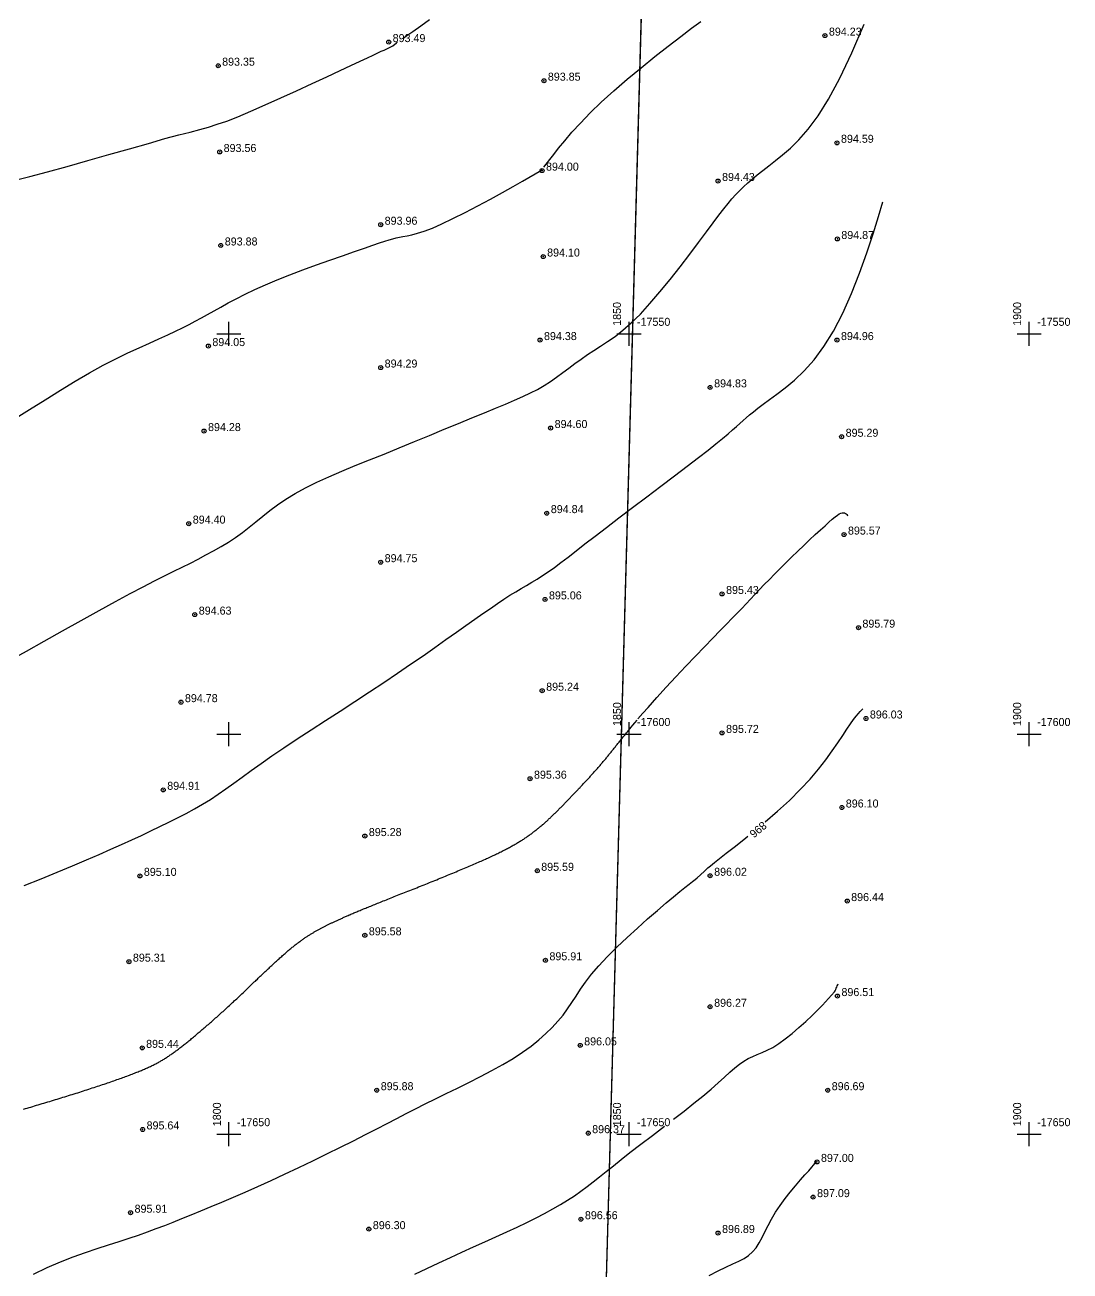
# Model space of a CAD drawing. Header units: millimetres. Extents: x -1114 to 5336, y -18321 to -16715.
# Drawn here: x 5200.7 to 5331.3, y -17236.3 to -17080.6 of the extents above; entities that cross this region are included whole.
import ezdxf

# ---------------------------------------------------------------- set-up
doc = ezdxf.new("R2010")
doc.units = ezdxf.units.MM
doc.header["$PDMODE"] = 32
doc.header["$PDSIZE"] = 0.5
doc.linetypes.add('CONTI', pattern=[0])
for name, color, linetype in [('12000000', 7, 'Continuous'), ('GOR_BDEFAULT', 212, 'CONTI'), ('GORIZDEFAULT', 32, 'CONTI'), ('NAD_MDEFAULT', 7, 'CONTI'), ('PI_DTDEFAULT', 3, 'CONTI'), ('PI_OTDEFAULT', 172, 'CONTI'), ('PI_TTDEFAULT', 5, 'CONTI'), ('SETKR', 7, 'CONTI')]:
    doc.layers.add(name, color=color, linetype=linetype)
doc.styles.add('1 Цифры отметки', font='', dxfattribs={"height": 1})
doc.styles.get('1 Цифры отметки').set_extended_font_data('Kyrghyz Letterica')

# ---------------------------------------------------------------- blocks, each defined once
blk = doc.blocks.new('BL_333')
at = {"color": 0}
for p, q in [((-1.5, 0), (1.5, 0)), ((0, -1.5), (0, 1.5))]:
    blk.add_line(p, q, dxfattribs=at)

msp = doc.modelspace()

# ---------------------------------------------------------------- linework, layer by layer
at = {"color": 2, "elevation": 899.01}
msp.add_lwpolyline([(5170.51, -17343.13), (5271.71, -17298.92), (5286.23, -16774.67)], dxfattribs=at)
at = {"layer": '12000000', "color": 1, "extrusion": (0.000488095, 0.016236, 0.999868), "elevation": 620.6}
msp.add_lwpolyline([(-5688.23, 17191.78), (-5710.98, 17182.73), (-5723.76, 17177.64), (-5756.45, 17161.34), (-5789.14, 17145.04), (-5787.9, 16620.53), (-5686.9, 16627.33), (-5687.49, 16877.15), (-5688.23, 17191.78)], dxfattribs=at)
at = {"layer": 'GOR_BDEFAULT', "color": 32, "lineweight": 30}
for points in [[(5265.58, -17098.4, 894), (5266.33, -17097.46, 894), (5266.82, -17096.82, 894), (5267.44, -17096.03, 894), (5268.2, -17095.1, 894), (5269.1, -17094.05, 894), (5270.15, -17092.89, 894), (5271.37, -17091.63, 894), (5272.76, -17090.29, 894), (5274.32, -17088.88, 894), (5275.99, -17087.43, 894), (5277.73, -17085.99, 894), (5279.47, -17084.59, 894), (5281.14, -17083.27, 894), (5282.7, -17082.08, 894), (5284.06, -17081.04, 894), (5285.2, -17080.19, 894)], [(5225.23, -17115.88, 894), (5226.16, -17115.37, 894), (5227.16, -17114.84, 894), (5228.26, -17114.29, 894), (5229.47, -17113.71, 894), (5230.8, -17113.11, 894), (5232.26, -17112.49, 894), (5233.83, -17111.87, 894), (5235.49, -17111.24, 894), (5237.19, -17110.62, 894), (5238.86, -17110.03, 894), (5240.45, -17109.47, 894), (5241.91, -17108.96, 894), (5243.18, -17108.53, 894), (5244.22, -17108.16, 894), (5245.05, -17107.88, 894), (5245.71, -17107.65, 894), (5246.25, -17107.47, 894), (5246.71, -17107.34, 894), (5247.13, -17107.23, 894), (5247.54, -17107.14, 894), (5247.99, -17107.07, 894), (5248.5, -17106.98, 894), (5249.1, -17106.85, 894), (5249.81, -17106.66, 894), (5250.65, -17106.39, 894), (5251.66, -17106.01, 894), (5252.85, -17105.5, 894), (5254.23, -17104.84, 894), (5255.74, -17104.08, 894), (5257.33, -17103.25, 894), (5258.91, -17102.4, 894), (5260.41, -17101.57, 894), (5261.77, -17100.81, 894), (5262.91, -17100.17, 894), (5265.28, -17098.78, 894), (5265.36, -17098.68, 894)], [(5199.33, -17129.93, 894), (5201.31, -17128.69, 894), (5203.27, -17127.46, 894), (5205.18, -17126.26, 894), (5207.04, -17125.13, 894), (5208.83, -17124.09, 894), (5210.52, -17123.16, 894), (5212.12, -17122.34, 894), (5213.61, -17121.61, 894), (5215.01, -17120.96, 894), (5216.31, -17120.38, 894), (5217.5, -17119.85, 894), (5218.59, -17119.36, 894), (5219.56, -17118.91, 894), (5220.44, -17118.48, 894), (5221.26, -17118.06, 894), (5222.04, -17117.64, 894), (5222.8, -17117.23, 894), (5223.57, -17116.8, 894), (5225.23, -17115.88, 894)], [(5297.68, -17176.14, 896), (5298.86, -17174.86, 896), (5299.91, -17173.63, 896), (5300.83, -17172.44, 896), (5301.63, -17171.33, 896), (5302.33, -17170.31, 896), (5302.94, -17169.4, 896), (5303.46, -17168.61, 896), (5303.92, -17167.95, 896), (5304.3, -17167.42, 896), (5304.63, -17167, 896), (5304.9, -17166.67, 896), (5305.13, -17166.42, 896), (5305.3, -17166.24, 896), (5305.44, -17166.1, 896)], [(5293.25, -17180.21, 896), (5294.78, -17178.88, 896), (5296.28, -17177.52, 896), (5297.68, -17176.14, 896)], [(5288.39, -17184.12, 896), (5289.52, -17183.24, 896), (5290.84, -17182.18, 896), (5291.06, -17182.01, 896)], [(5201.84, -17236.7, 896), (5203.54, -17235.9, 896), (5205.19, -17235.18, 896), (5206.79, -17234.56, 896), (5208.32, -17234, 896), (5209.79, -17233.5, 896), (5211.2, -17233.05, 896), (5212.52, -17232.63, 896), (5213.78, -17232.22, 896), (5214.95, -17231.83, 896), (5216.07, -17231.43, 896), (5217.14, -17231.03, 896), (5218.21, -17230.62, 896), (5219.27, -17230.2, 896), (5220.37, -17229.75, 896), (5221.51, -17229.29, 896), (5222.73, -17228.79, 896), (5224.01, -17228.26, 896), (5225.36, -17227.7, 896), (5226.79, -17227.09, 896), (5228.28, -17226.45, 896), (5229.85, -17225.76, 896), (5231.5, -17225.01, 896), (5233.2, -17224.22, 896), (5234.96, -17223.4, 896), (5236.72, -17222.55, 896), (5238.47, -17221.69, 896), (5240.17, -17220.85, 896), (5241.79, -17220.04, 896), (5243.31, -17219.27, 896), (5244.71, -17218.56, 896), (5246, -17217.89, 896), (5247.22, -17217.26, 896), (5248.4, -17216.65, 896), (5249.57, -17216.04, 896), (5250.78, -17215.43, 896), (5252.04, -17214.8, 896), (5253.38, -17214.15, 896), (5254.78, -17213.46, 896), (5256.22, -17212.75, 896), (5257.67, -17212.02, 896), (5259.09, -17211.27, 896), (5260.45, -17210.52, 896), (5261.74, -17209.75, 896), (5262.92, -17208.98, 896), (5264, -17208.21, 896), (5264.97, -17207.43, 896), (5265.85, -17206.66, 896), (5266.64, -17205.88, 896), (5267.35, -17205.11, 896), (5267.99, -17204.34, 896), (5268.55, -17203.56, 896), (5269.08, -17202.78, 896), (5269.61, -17201.97, 896), (5270.17, -17201.12, 896), (5270.81, -17200.22, 896), (5271.56, -17199.25, 896), (5272.45, -17198.2, 896), (5273.52, -17197.07, 896), (5274.71, -17195.88, 896), (5275.98, -17194.67, 896), (5277.28, -17193.48, 896), (5278.56, -17192.33, 896), (5279.78, -17191.28, 896), (5280.87, -17190.34, 896), (5281.8, -17189.56, 896), (5282.58, -17188.91, 896), (5283.22, -17188.39, 896), (5283.74, -17187.98, 896), (5284.15, -17187.65, 896), (5284.48, -17187.4, 896), (5284.75, -17187.19, 896), (5285.62, -17186.4, 896), (5285.73, -17186.3, 896), (5285.88, -17186.16, 896), (5286.1, -17185.96, 896), (5286.43, -17185.69, 896), (5286.9, -17185.3, 896), (5287.55, -17184.79, 896), (5288.39, -17184.12, 896)]]:
    msp.add_polyline3d(points, dxfattribs=at)
at = {"layer": 'GORIZDEFAULT', "color": 32}
for points in [[(5198.91, -17160, 894.5), (5200.94, -17158.86, 894.5), (5203.15, -17157.62, 894.5), (5205.46, -17156.32, 894.5), (5207.78, -17155.03, 894.5), (5210.02, -17153.79, 894.5), (5212.08, -17152.66, 894.5), (5213.91, -17151.68, 894.5), (5215.52, -17150.83, 894.5), (5216.94, -17150.11, 894.5), (5218.2, -17149.47, 894.5), (5219.35, -17148.9, 894.5), (5220.41, -17148.38, 894.5), (5221.42, -17147.88, 894.5), (5222.4, -17147.37, 894.5), (5223.37, -17146.86, 894.5), (5224.32, -17146.34, 894.5), (5225.26, -17145.81, 894.5), (5226.17, -17145.25, 894.5), (5227.05, -17144.66, 894.5), (5227.92, -17144.05, 894.5), (5228.76, -17143.4, 894.5), (5229.6, -17142.72, 894.5), (5230.46, -17142.03, 894.5), (5231.36, -17141.32, 894.5), (5232.32, -17140.6, 894.5), (5233.37, -17139.88, 894.5), (5234.53, -17139.17, 894.5), (5235.82, -17138.47, 894.5), (5237.22, -17137.78, 894.5), (5238.73, -17137.09, 894.5), (5240.34, -17136.4, 894.5), (5242.03, -17135.7, 894.5), (5243.79, -17134.98, 894.5), (5245.63, -17134.25, 894.5), (5247.5, -17133.48, 894.5), (5249.41, -17132.7, 894.5), (5251.3, -17131.93, 894.5), (5253.15, -17131.16, 894.5), (5254.93, -17130.43, 894.5), (5256.61, -17129.73, 894.5), (5258.16, -17129.1, 894.5), (5259.56, -17128.52, 894.5), (5260.81, -17128.01, 894.5), (5261.94, -17127.53, 894.5), (5262.97, -17127.07, 894.5), (5263.91, -17126.62, 894.5), (5264.78, -17126.17, 894.5), (5265.61, -17125.69, 894.5), (5266.41, -17125.18, 894.5), (5267.19, -17124.64, 894.5), (5267.96, -17124.08, 894.5), (5268.72, -17123.51, 894.5), (5269.48, -17122.94, 894.5), (5270.25, -17122.38, 894.5), (5271.04, -17121.83, 894.5), (5271.84, -17121.31, 894.5), (5272.68, -17120.78, 894.5), (5273.56, -17120.2, 894.5), (5274.49, -17119.55, 894.5), (5275.47, -17118.78, 894.5), (5276.52, -17117.86, 894.5), (5277.65, -17116.77, 894.5), (5278.85, -17115.46, 894.5), (5280.1, -17114, 894.5), (5281.37, -17112.44, 894.5), (5282.62, -17110.85, 894.5), (5283.82, -17109.29, 894.5), (5284.92, -17107.81, 894.5), (5285.91, -17106.49, 894.5), (5286.75, -17105.35, 894.5), (5287.47, -17104.41, 894.5), (5288.08, -17103.61, 894.5), (5288.61, -17102.93, 894.5), (5289.1, -17102.35, 894.5), (5289.56, -17101.83, 894.5), (5290.03, -17101.35, 894.5), (5290.52, -17100.87, 894.5), (5291.06, -17100.38, 894.5), (5291.63, -17099.89, 894.5), (5292.26, -17099.37, 894.5), (5292.94, -17098.81, 894.5), (5293.69, -17098.22, 894.5), (5294.52, -17097.58, 894.5), (5295.42, -17096.88, 894.5), (5296.4, -17096.04, 894.5), (5297.46, -17094.99, 894.5), (5298.61, -17093.67, 894.5), (5299.85, -17091.99, 894.5), (5301.17, -17089.89, 894.5), (5302.58, -17087.28, 894.5), (5304.07, -17084.13, 894.5), (5305.62, -17080.55, 894.5)], [(5247.95, -17082.34, 893.5), (5248.47, -17081.97, 893.5), (5249.21, -17081.45, 893.5), (5250.2, -17080.75, 893.5), (5251.3, -17079.97, 893.5)], [(5199.52, -17100.04, 893.5), (5201.38, -17099.58, 893.5), (5203.58, -17099, 893.5), (5206.02, -17098.33, 893.5), (5208.62, -17097.59, 893.5), (5211.24, -17096.84, 893.5), (5213.8, -17096.1, 893.5), (5216.17, -17095.43, 893.5), (5218.25, -17094.84, 893.5), (5219.97, -17094.38, 893.5), (5221.39, -17094.02, 893.5), (5222.6, -17093.7, 893.5), (5223.7, -17093.39, 893.5), (5224.79, -17093.05, 893.5), (5225.97, -17092.64, 893.5), (5227.34, -17092.11, 893.5), (5228.96, -17091.43, 893.5), (5230.78, -17090.63, 893.5), (5232.72, -17089.76, 893.5), (5234.7, -17088.85, 893.5), (5236.65, -17087.95, 893.5), (5238.48, -17087.1, 893.5), (5240.12, -17086.33, 893.5), (5241.49, -17085.69, 893.5), (5242.62, -17085.16, 893.5), (5243.54, -17084.74, 893.5), (5244.26, -17084.4, 893.5), (5244.84, -17084.13, 893.5), (5245.28, -17083.93, 893.5), (5245.64, -17083.77, 893.5), (5246.71, -17083.26, 893.5), (5247.17, -17082.88, 893.5), (5247.24, -17082.83, 893.5), (5247.31, -17082.78, 893.5)], [(5200.67, -17188.15, 895), (5202.77, -17187.31, 895), (5204.79, -17186.48, 895), (5206.69, -17185.69, 895), (5208.43, -17184.95, 895), (5210.02, -17184.27, 895), (5211.48, -17183.63, 895), (5212.83, -17183.02, 895), (5214.1, -17182.45, 895), (5215.31, -17181.89, 895), (5216.47, -17181.34, 895), (5217.61, -17180.8, 895), (5218.73, -17180.26, 895), (5219.82, -17179.71, 895), (5220.89, -17179.16, 895), (5221.93, -17178.59, 895), (5222.95, -17178, 895), (5223.94, -17177.39, 895), (5224.91, -17176.75, 895), (5225.87, -17176.08, 895), (5226.86, -17175.37, 895), (5227.91, -17174.6, 895), (5229.03, -17173.79, 895), (5230.25, -17172.91, 895), (5231.61, -17171.96, 895), (5233.12, -17170.94, 895), (5234.76, -17169.85, 895), (5236.5, -17168.72, 895), (5238.31, -17167.55, 895), (5240.15, -17166.36, 895), (5241.99, -17165.16, 895), (5243.81, -17163.97, 895), (5245.58, -17162.79, 895), (5247.29, -17161.64, 895), (5248.93, -17160.52, 895), (5250.49, -17159.44, 895), (5251.97, -17158.41, 895), (5253.36, -17157.44, 895), (5254.66, -17156.52, 895), (5255.85, -17155.68, 895), (5256.95, -17154.9, 895), (5257.97, -17154.18, 895), (5258.91, -17153.53, 895), (5259.78, -17152.93, 895), (5260.59, -17152.39, 895), (5261.35, -17151.9, 895), (5262.07, -17151.46, 895), (5262.75, -17151.05, 895), (5263.42, -17150.66, 895), (5264.08, -17150.27, 895), (5264.75, -17149.87, 895), (5265.43, -17149.43, 895), (5266.14, -17148.95, 895), (5266.9, -17148.42, 895), (5267.72, -17147.81, 895), (5268.62, -17147.12, 895), (5269.62, -17146.34, 895), (5270.73, -17145.47, 895), (5271.99, -17144.5, 895), (5273.41, -17143.41, 895), (5274.98, -17142.2, 895), (5276.68, -17140.92, 895), (5278.44, -17139.59, 895), (5280.2, -17138.27, 895), (5281.9, -17136.98, 895), (5283.49, -17135.77, 895), (5284.91, -17134.69, 895), (5286.11, -17133.75, 895), (5287.1, -17132.96, 895), (5287.93, -17132.29, 895), (5288.61, -17131.72, 895), (5289.17, -17131.23, 895), (5289.65, -17130.81, 895), (5290.08, -17130.43, 895), (5290.48, -17130.07, 895), (5290.88, -17129.72, 895), (5291.3, -17129.35, 895), (5291.78, -17128.96, 895), (5292.33, -17128.52, 895), (5292.99, -17128.03, 895), (5293.77, -17127.45, 895), (5294.7, -17126.77, 895), (5295.75, -17125.97, 895), (5296.9, -17125, 895), (5298.11, -17123.84, 895), (5299.35, -17122.46, 895), (5300.59, -17120.82, 895), (5301.8, -17118.88, 895), (5302.95, -17116.65, 895), (5304.03, -17114.21, 895), (5305.03, -17111.66, 895), (5305.93, -17109.13, 895), (5306.73, -17106.73, 895), (5307.41, -17104.56, 895), (5307.96, -17102.74, 895)], [(5277.35, -17167.35, 895.5), (5277.96, -17166.64, 895.5), (5278.61, -17165.9, 895.5), (5279.7, -17164.67, 895.5), (5280.88, -17163.39, 895.5), (5282.1, -17162.08, 895.5), (5283.34, -17160.77, 895.5), (5284.54, -17159.51, 895.5), (5285.68, -17158.32, 895.5), (5286.72, -17157.25, 895.5), (5287.63, -17156.31, 895.5), (5288.42, -17155.49, 895.5), (5289.12, -17154.77, 895.5), (5289.74, -17154.12, 895.5), (5290.32, -17153.53, 895.5), (5290.87, -17152.96, 895.5), (5291.41, -17152.39, 895.5), (5291.97, -17151.8, 895.5), (5292.54, -17151.19, 895.5), (5293.14, -17150.56, 895.5), (5293.77, -17149.91, 895.5), (5294.42, -17149.24, 895.5), (5295.1, -17148.55, 895.5), (5295.81, -17147.84, 895.5), (5296.55, -17147.12, 895.5), (5297.31, -17146.39, 895.5), (5298.07, -17145.67, 895.5), (5298.8, -17144.97, 895.5), (5299.5, -17144.32, 895.5), (5300.15, -17143.73, 895.5), (5300.73, -17143.2, 895.5), (5301.22, -17142.76, 895.5), (5301.63, -17142.4, 895.5), (5301.98, -17142.11, 895.5), (5302.27, -17141.89, 895.5), (5302.5, -17141.74, 895.5), (5302.7, -17141.64, 895.5), (5302.87, -17141.59, 895.5), (5303.02, -17141.58, 895.5), (5303.16, -17141.61, 895.5), (5303.27, -17141.67, 895.5), (5303.37, -17141.74, 895.5), (5303.45, -17141.82, 895.5), (5303.52, -17141.91, 895.5), (5303.58, -17141.98, 895.5)], [(5200.56, -17216.1, 895.5), (5200.8, -17216.03, 895.5), (5201.03, -17215.96, 895.5), (5201.26, -17215.89, 895.5), (5201.49, -17215.83, 895.5), (5201.72, -17215.76, 895.5), (5201.96, -17215.69, 895.5), (5202.19, -17215.62, 895.5), (5202.42, -17215.55, 895.5), (5202.66, -17215.48, 895.5), (5202.89, -17215.41, 895.5), (5203.13, -17215.34, 895.5), (5203.37, -17215.27, 895.5), (5203.6, -17215.2, 895.5), (5203.84, -17215.13, 895.5), (5204.08, -17215.05, 895.5), (5204.31, -17214.98, 895.5), (5204.55, -17214.91, 895.5), (5204.79, -17214.84, 895.5), (5205.02, -17214.76, 895.5), (5205.26, -17214.69, 895.5), (5205.5, -17214.62, 895.5), (5205.73, -17214.55, 895.5), (5205.97, -17214.47, 895.5), (5206.2, -17214.4, 895.5), (5206.44, -17214.33, 895.5), (5206.67, -17214.26, 895.5), (5206.9, -17214.18, 895.5), (5207.13, -17214.11, 895.5), (5207.36, -17214.04, 895.5), (5207.59, -17213.96, 895.5), (5207.82, -17213.89, 895.5), (5208.05, -17213.82, 895.5), (5208.28, -17213.74, 895.5), (5208.5, -17213.67, 895.5), (5208.73, -17213.6, 895.5), (5208.95, -17213.53, 895.5), (5209.17, -17213.45, 895.5), (5209.39, -17213.38, 895.5), (5209.61, -17213.31, 895.5), (5209.82, -17213.24, 895.5), (5210.04, -17213.17, 895.5), (5210.25, -17213.1, 895.5), (5210.46, -17213.03, 895.5), (5210.67, -17212.96, 895.5), (5210.88, -17212.89, 895.5), (5211.08, -17212.82, 895.5), (5211.28, -17212.75, 895.5), (5211.48, -17212.68, 895.5), (5211.68, -17212.61, 895.5), (5211.87, -17212.54, 895.5), (5212.07, -17212.48, 895.5), (5212.25, -17212.41, 895.5), (5212.44, -17212.34, 895.5), (5212.63, -17212.28, 895.5), (5212.81, -17212.21, 895.5), (5212.99, -17212.15, 895.5), (5213.16, -17212.09, 895.5), (5213.33, -17212.02, 895.5), (5213.5, -17211.96, 895.5), (5213.67, -17211.9, 895.5), (5213.83, -17211.84, 895.5), (5213.99, -17211.78, 895.5), (5214.15, -17211.72, 895.5), (5214.31, -17211.66, 895.5), (5214.46, -17211.6, 895.5), (5214.61, -17211.54, 895.5), (5214.75, -17211.48, 895.5), (5214.89, -17211.43, 895.5), (5215.04, -17211.37, 895.5), (5215.17, -17211.31, 895.5), (5215.31, -17211.25, 895.5), (5215.44, -17211.2, 895.5), (5215.57, -17211.14, 895.5), (5215.7, -17211.09, 895.5), (5215.83, -17211.03, 895.5), (5215.95, -17210.97, 895.5), (5216.08, -17210.92, 895.5), (5216.2, -17210.86, 895.5), (5216.32, -17210.81, 895.5), (5216.43, -17210.75, 895.5), (5216.55, -17210.7, 895.5), (5216.66, -17210.64, 895.5), (5216.78, -17210.59, 895.5), (5216.89, -17210.53, 895.5), (5217, -17210.47, 895.5), (5217.1, -17210.42, 895.5), (5217.21, -17210.36, 895.5), (5217.32, -17210.31, 895.5), (5217.42, -17210.25, 895.5), (5217.52, -17210.19, 895.5), (5217.63, -17210.13, 895.5), (5217.73, -17210.08, 895.5), (5217.83, -17210.02, 895.5), (5217.93, -17209.96, 895.5), (5218.03, -17209.9, 895.5), (5218.13, -17209.84, 895.5), (5218.23, -17209.77, 895.5), (5218.32, -17209.71, 895.5), (5218.42, -17209.65, 895.5), (5218.52, -17209.59, 895.5), (5218.62, -17209.52, 895.5), (5218.72, -17209.46, 895.5), (5218.82, -17209.39, 895.5), (5218.91, -17209.32, 895.5), (5219.01, -17209.26, 895.5), (5219.11, -17209.19, 895.5), (5219.21, -17209.12, 895.5), (5219.31, -17209.05, 895.5), (5219.41, -17208.98, 895.5), (5219.51, -17208.91, 895.5), (5219.61, -17208.83, 895.5), (5219.71, -17208.76, 895.5), (5219.81, -17208.68, 895.5), (5219.92, -17208.61, 895.5), (5220.02, -17208.53, 895.5), (5220.12, -17208.45, 895.5), (5220.23, -17208.37, 895.5), (5220.34, -17208.28, 895.5), (5220.44, -17208.2, 895.5), (5220.55, -17208.11, 895.5), (5220.66, -17208.03, 895.5), (5220.77, -17207.94, 895.5), (5220.88, -17207.85, 895.5), (5220.99, -17207.76, 895.5), (5221.11, -17207.67, 895.5), (5221.22, -17207.57, 895.5), (5221.34, -17207.48, 895.5), (5221.46, -17207.38, 895.5), (5221.57, -17207.29, 895.5), (5221.69, -17207.19, 895.5), (5221.81, -17207.09, 895.5), (5221.93, -17206.99, 895.5), (5222.05, -17206.89, 895.5), (5222.17, -17206.79, 895.5), (5222.29, -17206.69, 895.5), (5222.41, -17206.58, 895.5), (5222.54, -17206.48, 895.5), (5222.66, -17206.38, 895.5), (5222.79, -17206.27, 895.5), (5222.91, -17206.16, 895.5), (5223.04, -17206.06, 895.5), (5223.16, -17205.95, 895.5), (5223.29, -17205.84, 895.5), (5223.41, -17205.73, 895.5), (5223.54, -17205.62, 895.5), (5223.67, -17205.51, 895.5), (5223.8, -17205.4, 895.5), (5223.93, -17205.28, 895.5), (5224.06, -17205.17, 895.5), (5224.19, -17205.06, 895.5), (5224.32, -17204.94, 895.5), (5224.45, -17204.83, 895.5), (5224.58, -17204.71, 895.5), (5224.71, -17204.59, 895.5), (5224.84, -17204.47, 895.5), (5224.97, -17204.36, 895.5), (5225.1, -17204.24, 895.5), (5225.24, -17204.12, 895.5), (5225.37, -17204, 895.5), (5225.5, -17203.88, 895.5), (5225.63, -17203.76, 895.5), (5225.76, -17203.64, 895.5), (5225.89, -17203.52, 895.5), (5226.02, -17203.4, 895.5), (5226.16, -17203.28, 895.5), (5226.29, -17203.16, 895.5), (5226.42, -17203.03, 895.5), (5226.55, -17202.91, 895.5), (5226.69, -17202.79, 895.5), (5226.82, -17202.67, 895.5), (5226.95, -17202.54, 895.5), (5227.08, -17202.42, 895.5), (5227.21, -17202.3, 895.5), (5227.34, -17202.17, 895.5), (5227.48, -17202.05, 895.5), (5227.61, -17201.93, 895.5), (5227.74, -17201.8, 895.5), (5227.87, -17201.68, 895.5), (5228, -17201.56, 895.5), (5228.13, -17201.43, 895.5), (5228.26, -17201.31, 895.5), (5228.39, -17201.19, 895.5), (5228.52, -17201.07, 895.5), (5228.65, -17200.94, 895.5), (5228.78, -17200.82, 895.5), (5228.9, -17200.7, 895.5), (5229.03, -17200.58, 895.5), (5229.16, -17200.46, 895.5), (5229.28, -17200.33, 895.5), (5229.41, -17200.21, 895.5), (5229.54, -17200.09, 895.5), (5229.66, -17199.97, 895.5), (5229.79, -17199.85, 895.5), (5229.91, -17199.73, 895.5), (5230.03, -17199.62, 895.5), (5230.16, -17199.5, 895.5), (5230.28, -17199.38, 895.5), (5230.4, -17199.26, 895.5), (5230.53, -17199.15, 895.5), (5230.65, -17199.03, 895.5), (5230.77, -17198.92, 895.5), (5230.89, -17198.81, 895.5), (5231.01, -17198.69, 895.5), (5231.13, -17198.58, 895.5), (5231.25, -17198.47, 895.5), (5231.36, -17198.36, 895.5), (5231.48, -17198.25, 895.5), (5231.6, -17198.14, 895.5), (5231.71, -17198.03, 895.5), (5231.83, -17197.92, 895.5), (5231.94, -17197.82, 895.5), (5232.05, -17197.71, 895.5), (5232.17, -17197.61, 895.5), (5232.28, -17197.51, 895.5), (5232.39, -17197.41, 895.5), (5232.5, -17197.31, 895.5), (5232.61, -17197.21, 895.5), (5232.72, -17197.11, 895.5), (5232.83, -17197.01, 895.5), (5232.93, -17196.92, 895.5), (5233.04, -17196.82, 895.5), (5233.15, -17196.73, 895.5), (5233.25, -17196.64, 895.5), (5233.36, -17196.55, 895.5), (5233.46, -17196.46, 895.5), (5233.56, -17196.37, 895.5), (5233.66, -17196.28, 895.5), (5233.76, -17196.2, 895.5), (5233.86, -17196.12, 895.5), (5233.96, -17196.03, 895.5), (5234.06, -17195.95, 895.5), (5234.16, -17195.88, 895.5), (5234.25, -17195.8, 895.5), (5234.35, -17195.72, 895.5), (5234.44, -17195.65, 895.5), (5234.53, -17195.58, 895.5), (5234.63, -17195.5, 895.5), (5234.72, -17195.43, 895.5), (5234.81, -17195.36, 895.5), (5234.9, -17195.3, 895.5), (5234.99, -17195.23, 895.5), (5235.08, -17195.16, 895.5), (5235.17, -17195.1, 895.5), (5235.26, -17195.03, 895.5), (5235.34, -17194.97, 895.5), (5235.43, -17194.91, 895.5), (5235.52, -17194.85, 895.5), (5235.6, -17194.79, 895.5), (5235.69, -17194.73, 895.5), (5235.77, -17194.67, 895.5), (5235.85, -17194.62, 895.5), (5235.94, -17194.56, 895.5), (5236.02, -17194.51, 895.5), (5236.1, -17194.45, 895.5), (5236.19, -17194.4, 895.5), (5236.27, -17194.35, 895.5), (5236.35, -17194.3, 895.5), (5236.43, -17194.25, 895.5), (5236.51, -17194.2, 895.5), (5236.59, -17194.15, 895.5), (5236.67, -17194.1, 895.5), (5236.75, -17194.05, 895.5), (5236.83, -17194.01, 895.5), (5236.91, -17193.96, 895.5), (5236.99, -17193.91, 895.5), (5237.07, -17193.87, 895.5), (5237.14, -17193.82, 895.5), (5237.22, -17193.78, 895.5), (5237.3, -17193.74, 895.5), (5237.38, -17193.69, 895.5), (5237.46, -17193.65, 895.5), (5237.54, -17193.61, 895.5), (5237.62, -17193.57, 895.5), (5237.7, -17193.53, 895.5), (5237.77, -17193.48, 895.5), (5237.85, -17193.44, 895.5), (5237.93, -17193.4, 895.5), (5238.01, -17193.36, 895.5), (5238.09, -17193.32, 895.5), (5238.17, -17193.28, 895.5), (5238.25, -17193.24, 895.5), (5238.33, -17193.2, 895.5), (5238.41, -17193.16, 895.5), (5238.49, -17193.12, 895.5), (5238.57, -17193.08, 895.5), (5238.65, -17193.04, 895.5), (5238.73, -17193, 895.5), (5238.81, -17192.96, 895.5), (5238.89, -17192.92, 895.5), (5238.97, -17192.88, 895.5), (5239.06, -17192.84, 895.5), (5239.14, -17192.8, 895.5), (5239.23, -17192.76, 895.5), (5239.31, -17192.72, 895.5), (5239.4, -17192.68, 895.5), (5239.49, -17192.64, 895.5), (5239.57, -17192.6, 895.5), (5239.66, -17192.56, 895.5), (5239.75, -17192.52, 895.5), (5239.84, -17192.48, 895.5), (5239.93, -17192.43, 895.5), (5240.03, -17192.39, 895.5), (5240.12, -17192.35, 895.5), (5240.22, -17192.31, 895.5), (5240.31, -17192.26, 895.5), (5240.41, -17192.22, 895.5), (5240.51, -17192.17, 895.5), (5240.61, -17192.13, 895.5), (5240.71, -17192.08, 895.5), (5240.82, -17192.03, 895.5), (5240.93, -17191.99, 895.5), (5241.03, -17191.94, 895.5), (5241.14, -17191.89, 895.5), (5241.26, -17191.84, 895.5), (5241.37, -17191.8, 895.5), (5241.48, -17191.75, 895.5), (5241.6, -17191.7, 895.5), (5241.72, -17191.64, 895.5), (5241.84, -17191.59, 895.5), (5241.97, -17191.54, 895.5), (5242.1, -17191.49, 895.5), (5242.22, -17191.43, 895.5), (5242.36, -17191.38, 895.5), (5242.49, -17191.32, 895.5), (5242.62, -17191.27, 895.5), (5242.76, -17191.21, 895.5), (5242.9, -17191.15, 895.5), (5243.05, -17191.09, 895.5), (5243.19, -17191.03, 895.5), (5243.34, -17190.97, 895.5), (5243.49, -17190.91, 895.5), (5243.64, -17190.85, 895.5), (5243.8, -17190.79, 895.5), (5243.96, -17190.72, 895.5), (5244.12, -17190.66, 895.5), (5244.29, -17190.59, 895.5), (5244.45, -17190.52, 895.5), (5244.63, -17190.45, 895.5), (5244.8, -17190.38, 895.5), (5244.98, -17190.31, 895.5), (5245.16, -17190.24, 895.5), (5245.34, -17190.16, 895.5), (5245.53, -17190.09, 895.5), (5245.72, -17190.01, 895.5), (5245.91, -17189.94, 895.5), (5246.1, -17189.86, 895.5), (5246.3, -17189.78, 895.5), (5246.5, -17189.7, 895.5), (5246.7, -17189.62, 895.5), (5246.9, -17189.54, 895.5), (5247.11, -17189.46, 895.5), (5247.32, -17189.38, 895.5), (5247.53, -17189.29, 895.5), (5247.74, -17189.21, 895.5), (5247.95, -17189.12, 895.5), (5248.17, -17189.04, 895.5), (5248.39, -17188.95, 895.5), (5248.61, -17188.86, 895.5), (5248.83, -17188.78, 895.5), (5249.05, -17188.69, 895.5), (5249.27, -17188.6, 895.5), (5249.49, -17188.51, 895.5), (5249.72, -17188.43, 895.5), (5249.94, -17188.34, 895.5), (5250.17, -17188.25, 895.5), (5250.39, -17188.16, 895.5), (5250.62, -17188.07, 895.5), (5250.84, -17187.98, 895.5), (5251.07, -17187.89, 895.5), (5251.3, -17187.79, 895.5), (5251.52, -17187.7, 895.5), (5251.75, -17187.61, 895.5), (5251.98, -17187.52, 895.5), (5252.2, -17187.43, 895.5), (5252.43, -17187.34, 895.5), (5252.65, -17187.25, 895.5), (5252.88, -17187.16, 895.5), (5253.1, -17187.07, 895.5), (5253.32, -17186.97, 895.5), (5253.54, -17186.88, 895.5), (5253.76, -17186.79, 895.5), (5253.98, -17186.7, 895.5), (5254.2, -17186.61, 895.5), (5254.41, -17186.52, 895.5), (5254.63, -17186.43, 895.5), (5254.84, -17186.34, 895.5), (5255.05, -17186.26, 895.5), (5255.26, -17186.17, 895.5), (5255.47, -17186.08, 895.5), (5255.67, -17186, 895.5), (5255.88, -17185.91, 895.5), (5256.08, -17185.82, 895.5), (5256.27, -17185.74, 895.5), (5256.47, -17185.66, 895.5), (5256.66, -17185.57, 895.5), (5256.85, -17185.49, 895.5), (5257.04, -17185.41, 895.5), (5257.23, -17185.33, 895.5), (5257.41, -17185.25, 895.5), (5257.59, -17185.17, 895.5), (5257.76, -17185.1, 895.5), (5257.94, -17185.02, 895.5), (5258.11, -17184.94, 895.5), (5258.28, -17184.87, 895.5), (5258.44, -17184.79, 895.5), (5258.61, -17184.72, 895.5), (5258.77, -17184.64, 895.5), (5258.93, -17184.57, 895.5), (5259.08, -17184.5, 895.5), (5259.24, -17184.42, 895.5), (5259.39, -17184.35, 895.5), (5259.54, -17184.28, 895.5), (5259.69, -17184.21, 895.5), (5259.83, -17184.14, 895.5), (5259.97, -17184.07, 895.5), (5260.11, -17184, 895.5), (5260.25, -17183.93, 895.5), (5260.39, -17183.86, 895.5), (5260.52, -17183.79, 895.5), (5260.65, -17183.73, 895.5), (5260.78, -17183.66, 895.5), (5260.91, -17183.59, 895.5), (5261.04, -17183.52, 895.5), (5261.16, -17183.46, 895.5), (5261.29, -17183.39, 895.5), (5261.41, -17183.33, 895.5), (5261.53, -17183.26, 895.5), (5261.65, -17183.19, 895.5), (5261.77, -17183.13, 895.5), (5261.88, -17183.06, 895.5), (5262, -17183, 895.5), (5262.11, -17182.93, 895.5), (5262.22, -17182.87, 895.5), (5262.33, -17182.8, 895.5), (5262.44, -17182.74, 895.5), (5262.55, -17182.67, 895.5), (5262.65, -17182.61, 895.5), (5262.76, -17182.54, 895.5), (5262.86, -17182.48, 895.5), (5262.97, -17182.41, 895.5), (5263.07, -17182.35, 895.5), (5263.17, -17182.28, 895.5), (5263.27, -17182.21, 895.5), (5263.36, -17182.15, 895.5), (5263.46, -17182.08, 895.5), (5263.56, -17182.02, 895.5), (5263.65, -17181.95, 895.5), (5263.75, -17181.88, 895.5), (5263.84, -17181.81, 895.5), (5263.93, -17181.75, 895.5), (5264.03, -17181.68, 895.5), (5264.12, -17181.61, 895.5), (5264.21, -17181.54, 895.5), (5264.3, -17181.47, 895.5), (5264.39, -17181.4, 895.5), (5264.48, -17181.33, 895.5), (5264.57, -17181.26, 895.5), (5264.66, -17181.19, 895.5), (5264.75, -17181.12, 895.5), (5264.84, -17181.05, 895.5), (5264.93, -17180.98, 895.5), (5265.01, -17180.91, 895.5), (5265.1, -17180.84, 895.5), (5265.19, -17180.77, 895.5), (5265.27, -17180.69, 895.5), (5265.36, -17180.62, 895.5), (5265.44, -17180.55, 895.5), (5265.53, -17180.48, 895.5), (5265.61, -17180.4, 895.5), (5265.7, -17180.33, 895.5), (5265.78, -17180.26, 895.5), (5265.86, -17180.18, 895.5), (5265.95, -17180.11, 895.5), (5266.03, -17180.03, 895.5), (5266.11, -17179.95, 895.5), (5266.19, -17179.88, 895.5), (5266.27, -17179.8, 895.5), (5266.36, -17179.73, 895.5), (5266.44, -17179.65, 895.5), (5266.52, -17179.57, 895.5), (5266.6, -17179.49, 895.5), (5266.68, -17179.42, 895.5), (5266.76, -17179.34, 895.5), (5266.84, -17179.26, 895.5), (5266.92, -17179.18, 895.5), (5267, -17179.1, 895.5), (5267.08, -17179.03, 895.5), (5267.16, -17178.95, 895.5), (5267.24, -17178.87, 895.5), (5267.32, -17178.79, 895.5), (5267.4, -17178.71, 895.5), (5267.48, -17178.63, 895.5), (5267.56, -17178.55, 895.5), (5267.64, -17178.47, 895.5), (5267.72, -17178.39, 895.5), (5267.8, -17178.31, 895.5), (5267.88, -17178.23, 895.5), (5267.96, -17178.15, 895.5), (5268.03, -17178.07, 895.5), (5268.11, -17177.99, 895.5), (5268.19, -17177.91, 895.5), (5268.27, -17177.83, 895.5), (5268.35, -17177.74, 895.5), (5268.43, -17177.66, 895.5), (5268.51, -17177.58, 895.5), (5268.59, -17177.5, 895.5), (5268.67, -17177.41, 895.5), (5268.74, -17177.33, 895.5), (5268.82, -17177.25, 895.5), (5268.9, -17177.17, 895.5), (5268.98, -17177.08, 895.5), (5269.06, -17177, 895.5), (5269.14, -17176.92, 895.5), (5269.22, -17176.84, 895.5), (5269.3, -17176.75, 895.5), (5269.38, -17176.67, 895.5), (5269.46, -17176.58, 895.5), (5269.54, -17176.5, 895.5), (5269.62, -17176.42, 895.5), (5269.7, -17176.33, 895.5), (5269.78, -17176.25, 895.5), (5269.86, -17176.16, 895.5), (5269.94, -17176.08, 895.5), (5270.02, -17175.99, 895.5), (5270.11, -17175.9, 895.5), (5270.19, -17175.82, 895.5), (5270.27, -17175.73, 895.5), (5270.35, -17175.65, 895.5), (5270.43, -17175.56, 895.5), (5270.51, -17175.47, 895.5), (5270.59, -17175.39, 895.5), (5270.67, -17175.3, 895.5), (5270.75, -17175.21, 895.5), (5270.84, -17175.13, 895.5), (5270.92, -17175.04, 895.5), (5271, -17174.95, 895.5), (5271.08, -17174.86, 895.5), (5271.16, -17174.78, 895.5), (5271.24, -17174.69, 895.5), (5271.32, -17174.6, 895.5), (5271.4, -17174.51, 895.5), (5271.48, -17174.42, 895.5), (5271.56, -17174.33, 895.5), (5271.64, -17174.24, 895.5), (5271.72, -17174.15, 895.5), (5271.8, -17174.06, 895.5), (5271.88, -17173.97, 895.5), (5271.96, -17173.88, 895.5), (5272.05, -17173.79, 895.5), (5272.13, -17173.7, 895.5), (5272.21, -17173.61, 895.5), (5272.29, -17173.52, 895.5), (5272.37, -17173.42, 895.5), (5272.45, -17173.33, 895.5), (5272.53, -17173.24, 895.5), (5272.61, -17173.15, 895.5), (5272.69, -17173.05, 895.5), (5272.77, -17172.96, 895.5), (5272.85, -17172.87, 895.5), (5272.93, -17172.77, 895.5), (5273.01, -17172.68, 895.5), (5273.09, -17172.58, 895.5), (5273.17, -17172.49, 895.5), (5273.24, -17172.4, 895.5), (5273.32, -17172.31, 895.5), (5273.4, -17172.21, 895.5), (5273.47, -17172.12, 895.5), (5273.55, -17172.03, 895.5), (5273.62, -17171.94, 895.5), (5273.7, -17171.85, 895.5), (5273.77, -17171.76, 895.5), (5273.84, -17171.67, 895.5), (5273.92, -17171.57, 895.5), (5273.99, -17171.48, 895.5), (5274.07, -17171.39, 895.5), (5274.14, -17171.3, 895.5), (5274.22, -17171.2, 895.5), (5274.3, -17171.11, 895.5), (5274.37, -17171.01, 895.5), (5274.45, -17170.92, 895.5), (5274.53, -17170.82, 895.5), (5274.6, -17170.72, 895.5), (5274.68, -17170.63, 895.5), (5274.76, -17170.53, 895.5), (5274.84, -17170.43, 895.5), (5274.92, -17170.33, 895.5), (5275, -17170.23, 895.5), (5275.08, -17170.13, 895.5), (5275.16, -17170.03, 895.5), (5275.24, -17169.93, 895.5), (5275.33, -17169.82, 895.5), (5275.41, -17169.72, 895.5), (5275.5, -17169.6, 895.5), (5275.6, -17169.48, 895.5), (5275.7, -17169.36, 895.5), (5275.8, -17169.23, 895.5), (5275.92, -17169.09, 895.5), (5276.04, -17168.94, 895.5), (5276.18, -17168.77, 895.5), (5276.33, -17168.58, 895.5), (5276.51, -17168.36, 895.5), (5276.72, -17168.11, 895.5), (5276.96, -17167.82, 895.5), (5277.23, -17167.49, 895.5)], [(5281.81, -17217.35, 896.5), (5283.11, -17216.35, 896.5), (5284.34, -17215.37, 896.5), (5285.46, -17214.46, 896.5), (5286.48, -17213.59, 896.5), (5287.37, -17212.8, 896.5), (5288.15, -17212.09, 896.5), (5288.84, -17211.47, 896.5), (5289.46, -17210.93, 896.5), (5290.03, -17210.47, 896.5), (5290.58, -17210.09, 896.5), (5291.13, -17209.78, 896.5), (5291.69, -17209.52, 896.5), (5292.26, -17209.29, 896.5), (5292.87, -17209.04, 896.5), (5293.51, -17208.74, 896.5), (5294.2, -17208.38, 896.5), (5294.95, -17207.91, 896.5), (5295.76, -17207.32, 896.5), (5296.61, -17206.64, 896.5), (5297.47, -17205.9, 896.5), (5298.31, -17205.14, 896.5), (5299.1, -17204.39, 896.5), (5299.81, -17203.71, 896.5), (5300.41, -17203.12, 896.5), (5301.92, -17201.44, 896.5), (5301.99, -17201.3, 896.5), (5302.06, -17201.15, 896.5), (5302.13, -17201, 896.5), (5302.19, -17200.84, 896.5), (5302.26, -17200.7, 896.5), (5302.31, -17200.57, 896.5), (5302.36, -17200.46, 896.5)], [(5249.47, -17236.7, 896.5), (5250.98, -17235.99, 896.5), (5252.45, -17235.3, 896.5), (5253.91, -17234.62, 896.5), (5255.36, -17233.96, 896.5), (5256.8, -17233.31, 896.5), (5258.22, -17232.67, 896.5), (5259.61, -17232.04, 896.5), (5260.95, -17231.43, 896.5), (5262.24, -17230.83, 896.5), (5263.46, -17230.25, 896.5), (5264.61, -17229.68, 896.5), (5265.68, -17229.12, 896.5), (5266.7, -17228.57, 896.5), (5267.65, -17228.02, 896.5), (5268.55, -17227.47, 896.5), (5269.41, -17226.91, 896.5), (5270.22, -17226.35, 896.5), (5271, -17225.78, 896.5), (5271.77, -17225.19, 896.5), (5272.56, -17224.57, 896.5), (5273.39, -17223.9, 896.5), (5274.28, -17223.18, 896.5), (5275.26, -17222.39, 896.5), (5276.35, -17221.53, 896.5), (5277.69, -17220.49, 896.5), (5279.15, -17219.38, 896.5), (5280.66, -17218.23, 896.5)], [(5286.24, -17236.87, 897), (5287.36, -17236.3, 897), (5288.35, -17235.83, 897), (5289.21, -17235.44, 897), (5289.96, -17235.09, 897), (5290.62, -17234.74, 897), (5291.18, -17234.37, 897), (5291.67, -17233.94, 897), (5292.1, -17233.42, 897), (5292.48, -17232.82, 897), (5292.85, -17232.15, 897), (5293.21, -17231.43, 897), (5293.6, -17230.65, 897), (5294.03, -17229.84, 897), (5294.53, -17228.99, 897), (5295.1, -17228.14, 897), (5295.73, -17227.28, 897), (5296.38, -17226.45, 897), (5297.04, -17225.67, 897), (5297.66, -17224.95, 897), (5298.22, -17224.31, 897), (5298.69, -17223.79, 897), (5299.67, -17222.64, 897), (5299.71, -17222.65, 897)]]:
    msp.add_polyline3d(points, dxfattribs=at)
at = {"layer": 'PI_DTDEFAULT', "color": 18, "true_color": 0x000000}
for p in [(5246.2, -17082.78, 893.49), (5287.36, -17100.14, 894.43), (5245.2, -17105.6, 893.96), (5245.2, -17123.45, 894.29), (5286.37, -17125.93, 894.83), (5245.2, -17147.76, 894.75), (5287.86, -17151.73, 895.43), (5287.86, -17169.09, 895.72), (5243.22, -17181.98, 895.28), (5286.37, -17186.94, 896.02), (5243.22, -17194.38, 895.58), (5286.37, -17203.31, 896.27), (5244.71, -17213.73, 895.88), (5243.72, -17231.09, 896.3), (5287.36, -17231.58, 896.89)]:
    msp.add_point(p, dxfattribs=at)
at = {"layer": 'PI_TTDEFAULT', "color": 18, "true_color": 0x000000}
for p in [(5300.71, -17081.97, 894.23), (5224.9, -17085.74, 893.35), (5265.6, -17087.61, 893.85), (5302.22, -17095.37, 894.59), (5225.09, -17096.51, 893.56), (5265.36, -17098.84, 894), (5302.27, -17107.38, 894.87), (5225.22, -17108.19, 893.88), (5265.51, -17109.58, 894.1), (5265.11, -17120.01, 894.38), (5302.22, -17120.01, 894.96), (5223.67, -17120.76, 894.05), (5266.44, -17131, 894.6), (5223.13, -17131.38, 894.28), (5302.8, -17132.09, 895.29), (5265.96, -17141.64, 894.84), (5221.22, -17142.95, 894.4), (5303.1, -17144.31, 895.57), (5265.74, -17152.42, 895.06), (5221.97, -17154.31, 894.63), (5304.91, -17155.95, 895.79), (5265.38, -17163.82, 895.24), (5220.25, -17165.25, 894.78), (5305.84, -17167.29, 896.03), (5263.86, -17174.81, 895.36), (5218.03, -17176.21, 894.91), (5302.83, -17178.41, 896.1), (5215.11, -17186.96, 895.1), (5264.77, -17186.32, 895.59), (5303.5, -17190.1, 896.44), (5213.75, -17197.68, 895.31), (5265.79, -17197.5, 895.91), (5302.28, -17201.97, 896.51), (5215.4, -17208.44, 895.44), (5270.13, -17208.13, 896.05), (5301.07, -17213.73, 896.69), (5215.45, -17218.64, 895.64), (5271.13, -17219.1, 896.37), (5299.72, -17222.7, 897), (5299.24, -17227.09, 897.09), (5213.95, -17229.04, 895.91), (5270.22, -17229.85, 896.56)]:
    msp.add_point(p, dxfattribs=at)

# ---------------------------------------------------------------- block references
at = {"layer": 'SETKR', "color": 18, "true_color": 0x000000}
for p in [(5226.23, -17119.23), (5276.23, -17119.23), (5326.23, -17119.23), (5226.23, -17169.23), (5276.23, -17169.23), (5326.23, -17169.23), (5226.23, -17219.23), (5276.23, -17219.23), (5326.23, -17219.23)]:
    msp.add_blockref('BL_333', p, dxfattribs=at)

# ---------------------------------------------------------------- texts
at = {"layer": 'GOR_BDEFAULT', "color": 32, "style": '1 Цифры отметки'}
msp.add_text('896', height=1, rotation=219.8112, dxfattribs=at).set_placement((5292.91, -17180.08, 896))
at = {"layer": 'NAD_MDEFAULT', "color": 7, "style": '1 Цифры отметки'}
for s, p in [('1850', (5275.23, -17118.23)), ('1900', (5325.23, -17118.23)), ('1850', (5275.23, -17168.23)), ('1850', (5275.23, -17168.23)), ('1900', (5325.23, -17168.23)), ('1900', (5325.23, -17168.23)), ('1800', (5225.23, -17218.23)), ('1800', (5225.23, -17218.23)), ('1850', (5275.23, -17218.23)), ('1900', (5325.23, -17218.23))]:
    msp.add_text(s, height=1, rotation=90, dxfattribs=at).set_placement(p)
for s, p in [('-17550', (5277.23, -17118.23)), ('-17550', (5327.23, -17118.23)), ('-17600', (5277.23, -17168.23)), ('-17600', (5277.23, -17168.23)), ('-17600', (5327.23, -17168.23)), ('-17600', (5327.23, -17168.23)), ('-17650', (5227.23, -17218.23)), ('-17650', (5227.23, -17218.23)), ('-17650', (5277.23, -17218.23)), ('-17650', (5327.23, -17218.23))]:
    msp.add_text(s, height=1, dxfattribs=at).set_placement(p)
at = {"layer": 'PI_OTDEFAULT', "color": 18, "true_color": 0x000000, "style": '1 Цифры отметки'}
for s, p in [('894.23', (5301.21, -17081.97)), ('893.49', (5246.7, -17082.78)), ('893.35', (5225.39, -17085.73)), ('893.85', (5266.09, -17087.6)), ('894.59', (5302.72, -17095.36)), ('893.56', (5225.58, -17096.51)), ('894.00', (5265.86, -17098.84)), ('894.43', (5287.86, -17100.13)), ('893.96', (5245.7, -17105.6)), ('893.88', (5225.72, -17108.19)), ('894.87', (5302.76, -17107.38)), ('894.10', (5266, -17109.57)), ('894.05', (5224.17, -17120.76)), ('894.38', (5265.61, -17120.01)), ('894.96', (5302.72, -17120.01)), ('894.29', (5245.7, -17123.44)), ('894.83', (5286.87, -17125.92)), ('894.28', (5223.63, -17131.38)), ('894.60', (5266.94, -17131)), ('895.29', (5303.3, -17132.09)), ('894.40', (5221.72, -17142.94)), ('894.84', (5266.46, -17141.63)), ('895.57', (5303.59, -17144.31)), ('894.75', (5245.7, -17147.76)), ('895.43', (5288.36, -17151.73)), ('895.06', (5266.23, -17152.41)), ('894.63', (5222.47, -17154.31)), ('895.79', (5305.4, -17155.94)), ('895.24', (5265.88, -17163.82)), ('894.78', (5220.74, -17165.25)), ('896.03', (5306.33, -17167.29)), ('895.72', (5288.36, -17169.09)), ('895.36', (5264.36, -17174.81)), ('894.91', (5218.53, -17176.2)), ('896.10', (5303.32, -17178.41)), ('895.28', (5243.72, -17181.98)), ('895.59', (5265.26, -17186.32)), ('895.10', (5215.61, -17186.95)), ('896.02', (5286.87, -17186.94)), ('896.44', (5303.99, -17190.1)), ('895.58', (5243.72, -17194.38)), ('895.91', (5266.29, -17197.5)), ('895.31', (5214.24, -17197.67)), ('896.51', (5302.78, -17201.97)), ('896.27', (5286.87, -17203.31)), ('896.05', (5270.63, -17208.13)), ('895.44', (5215.89, -17208.44)), ('895.88', (5245.21, -17213.73)), ('896.69', (5301.56, -17213.73)), ('895.64', (5215.95, -17218.63)), ('896.37', (5271.63, -17219.1)), ('897.00', (5300.22, -17222.69)), ('897.09', (5299.73, -17227.09)), ('895.91', (5214.45, -17229.04)), ('896.56', (5270.72, -17229.85)), ('896.30', (5244.22, -17231.09)), ('896.89', (5287.86, -17231.57))]:
    msp.add_text(s, height=1, dxfattribs=at).set_placement(p)

doc.saveas('drawing.dxf')
